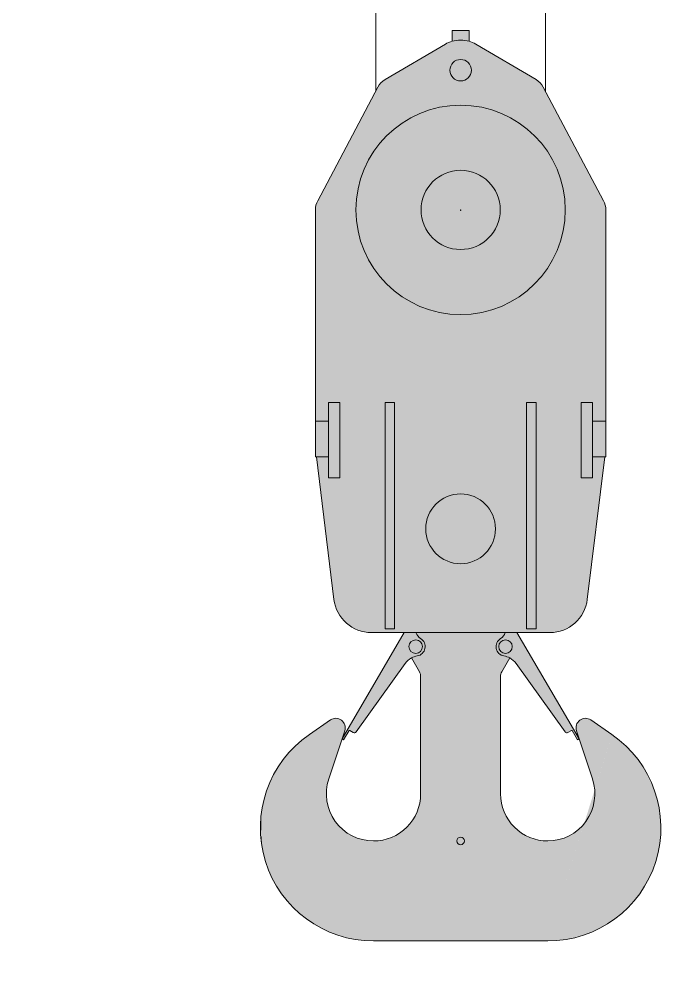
# Model space of a CAD drawing. Header units: millimetres. Extents: x 25707 to 50558, y -18992 to 44712.
# Drawn here: x 48655 to 50357, y 10662 to 13192 of the extents above; entities that cross this region are included whole.
import ezdxf
from ezdxf.enums import TextEntityAlignment as Align

# ---------------------------------------------------------------- set-up
doc = ezdxf.new("R2010")
doc.units = ezdxf.units.MM
doc.set_wipeout_variables(frame=1)
doc.layers.add('Техника Кран LTM 1650-8.1', color=250, linetype='Continuous', lineweight=15)
doc.layers.add('Техника Кран LTM 1650-8.1 Штрих', color=7, linetype='Continuous', lineweight=15, true_color=0xffd452)
doc.styles.add('arial', font='arial.ttf')

# ---------------------------------------------------------------- blocks, each defined once
blk = doc.blocks.new('LTM 1650-8.1-20230303.12205000')
at = {"color": 0, "linetype": 'ByBlock', "lineweight": -2, "transparency": 16777216}
blk.add_wipeout([(-6118.2, 654), (8888.5, 654), (8888.5, -689.2), (-6118.2, -689.2)], dxfattribs=at)
blk = doc.blocks.new('LTM 1650-8.1-20230303.12224900')
at = {"color": 0, "linetype": 'ByBlock', "lineweight": -2, "transparency": 16777216}
blk.add_wipeout([(-6159.7, 716.5), (8607, 716.5), (8607, -707.5), (-6159.7, -707.5)], dxfattribs=at)
blk = doc.blocks.new('LTM 1650-8.1-20230303.11211400')
at = {"color": 0, "linetype": 'ByBlock', "lineweight": -2, "transparency": 16777216}
blk.add_wipeout([(-12498, 276.6), (-12418, 276.6), (-12418, 232), (-8416, 232), (-8416, 276.6), (-8336, 276.6), (-8336, 232), (-4963.9, 232), (-4963.9, 277.1), (-4883.9, 277.1), (-4883.9, 232), (-2230, 232), (-2230, 242), (-984.4, 242), (-984.4, 242), (-965.9, 249.4), (-946.2, 252.8), (-926.3, 252), (-907, 247.1), (-907, 247.1), (-899.3, 245.5), (-891.6, 246.4), (-884.4, 249.7), (-878.7, 255), (-878.7, 255), (-854, 286.1), (-850, 288), (-830, 288), (-825, 283), (-825, 242), (-390, 242), (-390, 247), (0, 247), (0, 247), (135.6, 206.5), (226.7, 98.2), (243.3, -42.4), (180.1, -169), (180.1, -169), (-60, -425), (-60, -1290), (-7356, -1290), (-7356, -1290), (-7388.2, -1346.4), (-7438.6, -1387.3), (-7500.3, -1407.2), (-7565.1, -1403.5), (-7565.1, -1403.5), (-7611.5, -1390.2), (-7614.8, -1401.8), (-7997.2, -1290), (-8664, -1290), (-8664, -1350), (-8764, -1350), (-8764, -1504), (-8990, -1504), (-8990, -1504), (-8997.7, -1502.5), (-9004.1, -1498.2), (-9008.5, -1491.7), (-9010, -1484), (-9010, -1295), (-14157.4, -1295), (-14171.4, -1290), (-14535, -1290), (-14535, -1340), (-14795, -1340), (-14795, -1290), (-15100, -1290), (-15100, -1358.3), (-15100, -1358.3), (-15100.8, -1362.1), (-15102.9, -1365.4), (-15106.2, -1367.5), (-15110, -1368.3), (-15180, -1368.3), (-15180, -1368.3), (-15183.8, -1367.5), (-15187.1, -1365.4), (-15189.2, -1362.1), (-15190, -1358.3), (-15190, -1290), (-15485, -1290), (-15485, -1309.8), (-15490, -1309.8), (-15490, -1433), (-15500, -1433), (-15500, -1430), (-15700, -1430), (-15700, -1437), (-15710, -1437), (-15710, -1434), (-15820, -1434), (-15845, -1429.6), (-15845, -1420.4), (-15820, -1416), (-15710, -1416), (-15710, -861), (-15732, -861), (-15732, -831), (-15715, -831), (-15715, 61.2), (-15729.6, 96.5), (-15846.6, 213.4), (-15846.6, 213.4), (-15868.5, 254.4), (-15863.9, 300.6), (-15834.4, 336.5), (-15790, 350), (-15790, 350), (-15333, 350), (-15333, 340), (-15312, 340), (-15286, 340), (-15286, 340), (-15268, 334), (-15257.2, 318.5), (-15257.9, 299.6), (-15269.7, 284.8), (-15269.7, 284.8), (-15286.9, 273.6), (-15286.9, 273.6), (-15290.7, 270.4), (-15293.6, 266.4), (-15295.4, 261.8), (-15296, 256.9), (-15296, 256.9), (-15296, 245), (-15276, 245), (-15276, 245), (-15271.7, 244.5), (-15267.6, 243.2), (-15263.9, 240.9), (-15260.8, 237.9), (-15260.8, 237.9), (-15260.8, 237.9), (-15258.1, 235.4), (-15255, 233.6), (-15251.5, 232.4), (-15247.9, 232), (-15247.9, 232), (-12498, 232), (-12498, 232)], dxfattribs=at)
blk = doc.blocks.new('LTM 1650-8.1-20230308.19001601')
at = {"color": 0, "linetype": 'ByBlock', "lineweight": -2, "transparency": 16777216}
blk.add_wipeout([(22.5, 2147.1), (-22.5, 2147.1), (-22.5, 2118.9), (-22.5, 2118.9), (-27.2, 2117.3), (-31.7, 2115.5), (-36.2, 2113.4), (-40.5, 2111.1), (-40.5, 2111.1), (-200.3, 2017.2), (-200.3, 2017.2), (-206, 2013.3), (-211.1, 2008.7), (-215.5, 2003.4), (-219.2, 1997.5), (-219.2, 1997.5), (-379, 1696.2), (-379, 1696.2), (-381.6, 1690.5), (-383.5, 1684.5), (-384.6, 1678.4), (-385, 1672.1), (-385, 1672.1), (-385, 1017.8), (-382, 1017.8), (-335.8, 639.9), (-335.8, 639.9), (-325, 605.6), (-302.8, 577.2), (-271.9, 558.6), (-236.5, 552.1), (-236.5, 552.1), (0, 552.1), (236.5, 552.1), (236.5, 552.1), (271.9, 558.6), (302.8, 577.2), (325, 605.6), (335.8, 639.9), (335.8, 639.9), (382, 1017.8), (385, 1017.8), (385, 1672.1), (385, 1672.1), (384.6, 1678.4), (383.5, 1684.5), (381.6, 1690.5), (379, 1696.2), (379, 1696.2), (219.2, 1997.5), (219.2, 1997.5), (215.5, 2003.4), (211.1, 2008.7), (206, 2013.3), (200.3, 2017.2), (200.3, 2017.2), (40.5, 2111.1), (40.5, 2111.1), (36.2, 2113.4), (31.7, 2115.5), (27.2, 2117.3), (22.5, 2118.9), (22.5, 2118.9)], dxfattribs=at)
for points in [[(0, 2122.1, 0.071395), (-22.5, 2118.9, 0.071395)], [(0, 2122.1, -0.071395), (22.5, 2118.9, -0.071395)]]:
    blk.add_lwpolyline(points, format="xyb", dxfattribs=at)
for points in [[(-385, 1112.1), (-350, 1112.1), (-350, 1162.1), (-320, 1162.1), (-320, 962.1), (-350, 962.1), (-350, 1017.8), (-382, 1017.8)], [(385, 1112.1), (350, 1112.1), (350, 1162.1), (320, 1162.1), (320, 962.1), (350, 962.1), (350, 1017.8), (382, 1017.8)], [(-350, 1112.1), (-350, 1017.8)], [(350, 1112.1), (350, 1017.8)]]:
    blk.add_lwpolyline(points, dxfattribs=at)
for centre, radius in [((0, 2042.1), 28.5), ((0, 1672.1), 105), ((0, 827.1), 92.5)]:
    blk.add_circle(centre, radius, dxfattribs=at)
at = {"color": 0, "linetype": 'ByBlock', "lineweight": 5, "transparency": 16777216}
blk.add_circle((0, 1672.1), 277.5, dxfattribs=at)
at = {"color": 0, "linetype": 'ByBlock', "lineweight": -2, "transparency": 16777216}
blk.add_wipeout([(314.5, 270.3), (310.2, 267.7), (295.7, 292.4), (293.9, 292.9), (284.7, 287.5), (284.7, 287.5), (282.6, 286.8), (280.4, 286.9), (278.3, 287.7), (276.8, 289.2), (147.2, 470.1), (147.2, 470.1), (143.7, 474.5), (139.7, 478.5), (135.3, 482), (130.5, 484.9), (109.4, 448.3), (109.4, 448.3), (107.9, 445.4), (106.8, 442.3), (106.1, 439), (106, 435.7), (106, 125), (106, 125), (114.3, 80.1), (138.2, 41.2), (174.5, 13.5), (218.2, 0.7), (231, 0), (231, 0), (275.9, 8.3), (314.8, 32.2), (342.5, 68.5), (355.3, 112.2), (351.6, 157.7), (349.6, 164.3), (307.3, 292.1), (307.3, 292.1), (307.1, 307.5), (316, 320), (330.5, 325), (345.2, 320.6), (401, 282.2), (401, 282.2), (454.3, 235.4), (495, 177.4), (521.1, 111.5), (530.9, 41.3), (524, -29.2), (500.8, -96.2), (462.5, -155.8), (411.3, -204.8), (350, -240.4), (282.1, -260.6), (231, -265), (-231, -265), (-231, -265), (-301.4, -256.6), (-367.8, -232), (-426.6, -192.4), (-474.5, -140.2), (-508.8, -78.2), (-527.6, -9.9), (-529.9, 61), (-515.4, 130.4), (-485.1, 194.4), (-440.7, 249.6), (-401, 282.2), (-345.2, 320.6), (-345.2, 320.6), (-330.5, 325), (-316, 320), (-307.1, 307.5), (-307.3, 292.1), (-349.6, 164.3), (-349.6, 164.3), (-355.9, 119.1), (-345.4, 74.7), (-319.8, 37), (-282.3, 11), (-237.9, 0.2), (-231, 0), (-231, 0), (-186.1, 8.3), (-147.2, 32.2), (-119.5, 68.5), (-106.7, 112.2), (-106, 125), (-106, 435.7), (-106, 435.7), (-106.1, 439), (-106.8, 442.3), (-107.9, 445.4), (-109.4, 448.3), (-109.4, 448.3), (-130.5, 484.9), (-130.5, 484.9), (-135.3, 482), (-139.7, 478.5), (-143.7, 474.5), (-147.2, 470.1), (-147.2, 470.1), (-276.8, 289.2), (-276.8, 289.2), (-278.3, 287.7), (-280.4, 286.9), (-282.6, 286.8), (-284.7, 287.5), (-293.9, 292.9), (-295.7, 292.4), (-310.2, 267.7), (-314.5, 270.3), (-149.4, 552.1), (149.4, 552.1)], dxfattribs=at)
at = {"layer": 'Техника Кран LTM 1650-8.1 Штрих', "transparency": 16777216}
h = blk.add_hatch(color=256, dxfattribs=at)
h.dxf.hatch_style = 1
edge = h.paths.add_edge_path()
edge.add_line((22.5, 2118.9), (22.5, 2147.1))
edge.add_line((22.5, 2147.1), (-22.5, 2147.1))
edge.add_line((-22.5, 2147.1), (-22.5, 2118.9))
edge.add_arc((0, 2042.1), 80, 106.3348, 120.4294)
edge.add_line((-40.5, 2111.1), (-200.3, 2017.2))
edge.add_arc((-175, 1974.1), 50, 120.4294, 152.056)
edge.add_line((-219.2, 1997.5), (-379, 1696.2))
edge.add_arc((-333.5, 1672.1), 51.5, 152.056, 180)
edge.add_line((-385, 1672.1), (-385, 1017.8))
edge.add_line((-385, 1017.8), (-382, 1017.8))
edge.add_line((-382, 1017.8), (-335.8, 639.9))
edge.add_arc((-236.5, 652.1), 100, 186.9811, 270)
edge.add_line((-236.5, 552.1), (0, 552.1))
edge.add_line((0, 552.1), (236.5, 552.1))
edge.add_arc((236.5, 652.1), 100, 270, 353.0189)
edge.add_line((335.8, 639.9), (382, 1017.8))
edge.add_line((382, 1017.8), (385, 1017.8))
edge.add_line((385, 1017.8), (385, 1672.1))
edge.add_arc((333.5, 1672.1), 51.5, 360, 387.944)
edge.add_line((379, 1696.2), (219.2, 1997.5))
edge.add_arc((175, 1974.1), 50, 27.944, 59.5706)
edge.add_line((200.3, 2017.2), (40.5, 2111.1))
edge.add_arc((0, 2042.1), 80, 59.5706, 73.6652)
at = {"layer": 'Техника Кран LTM 1650-8.1 Штрих', "true_color": 0xadadad, "transparency": 16777216}
h = blk.add_hatch(color=253, dxfattribs=at)
h.dxf.hatch_style = 1
edge = h.paths.add_edge_path()
edge.add_line((149.4, 552.1), (314.5, 270.3))
edge.add_line((314.5, 270.3), (310.2, 267.7))
edge.add_line((310.2, 267.7), (295.7, 292.4))
edge.add_line((295.7, 292.4), (293.9, 292.9))
edge.add_line((293.9, 292.9), (284.7, 287.5))
edge.add_arc((281.6, 292.7), 6, 215.6022, 300.3622, ccw=False)
edge.add_line((276.8, 289.2), (147.2, 470.1))
edge.add_arc((106.6, 441), 50, 35.6022, 61.3921)
edge.add_line((130.5, 484.9), (109.4, 448.3))
edge.add_arc((128.9, 436.3), 22.9, 148.4785, 181.5678)
edge.add_line((106, 435.7), (106, 125))
edge.add_arc((231, 125), 125, 180, 270)
edge.add_arc((231, 125), 125, 270, 378.3463)
edge.add_line((349.6, 164.3), (307.3, 292.1))
edge.add_arc((331, 300), 25, 55.4712, 198.3463, ccw=False)
edge.add_line((345.2, 320.6), (401, 282.2))
edge.add_arc((231, 35), 300, -90, 55.4712, ccw=False)
edge.add_line((231, -265), (-231, -265))
edge.add_arc((-231, 35), 300, 124.5288, 270, ccw=False)
edge.add_line((-401, 282.2), (-345.2, 320.6))
edge.add_arc((-331, 300), 25, -18.3463, 124.5288, ccw=False)
edge.add_line((-307.3, 292.1), (-349.6, 164.3))
edge.add_arc((-231, 125), 125, 161.6537, 270)
edge.add_arc((-231, 125), 125, 270, 360)
edge.add_line((-106, 125), (-106, 435.7))
edge.add_arc((-128.9, 436.3), 22.9, 358.4322, 391.5215)
edge.add_line((-109.4, 448.3), (-130.5, 484.9))
edge.add_arc((-106.6, 441), 50, 118.6079, 144.3978)
edge.add_line((-147.2, 470.1), (-276.8, 289.2))
edge.add_arc((-281.6, 292.7), 6, 239.6378, 324.3978, ccw=False)
edge.add_line((-284.7, 287.5), (-293.9, 292.9))
edge.add_line((-293.9, 292.9), (-295.7, 292.4))
edge.add_line((-295.7, 292.4), (-310.2, 267.7))
edge.add_line((-310.2, 267.7), (-314.5, 270.3))
edge.add_line((-314.5, 270.3), (-149.4, 552.1))
edge.add_line((-149.4, 552.1), (149.4, 552.1))
at = {"color": 0, "linetype": 'ByBlock', "lineweight": -2, "transparency": 16777216}
for points in [[(22.5, 2118.9), (22.5, 2147.1), (-22.5, 2147.1), (-22.5, 2118.9, 0.061577), (-40.5, 2111.1), (-200.3, 2017.2, 0.13888), (-219.2, 1997.5), (-379, 1696.2, 0.122537), (-385, 1672.1), (-385, 1017.8), (-382, 1017.8), (-335.8, 639.9, 0.378961), (-236.5, 552.1), (0, 552.1), (236.5, 552.1, 0.378961), (335.8, 639.9), (382, 1017.8), (385, 1017.8), (385, 1672.1, 0.122537), (379, 1696.2), (219.2, 1997.5, 0.13888), (200.3, 2017.2), (40.5, 2111.1, 0.061577)], [(149.4, 552.1), (314.5, 270.3), (310.2, 267.7), (295.7, 292.4), (293.9, 292.9), (284.7, 287.5, -0.387674), (276.8, 289.2), (147.2, 470.1, 0.113007), (130.5, 484.9), (109.4, 448.3, 0.145391), (106, 435.7), (106, 125, 0.414214), (231, 0, 0.51143), (349.6, 164.3), (307.3, 292.1, -0.71907), (345.2, 320.6), (401, 282.2, -0.736396), (231, -265), (-231, -265, -0.736396), (-401, 282.2), (-345.2, 320.6, -0.71907), (-307.3, 292.1), (-349.6, 164.3, 0.51143), (-231, 0, 0.414214), (-106, 125), (-106, 435.7, 0.145391), (-109.4, 448.3), (-130.5, 484.9, 0.113007), (-147.2, 470.1), (-276.8, 289.2, -0.387674), (-284.7, 287.5), (-293.9, 292.9), (-295.7, 292.4), (-310.2, 267.7), (-314.5, 270.3), (-149.4, 552.1)]]:
    blk.add_lwpolyline(points, format="xyb", close=True, dxfattribs=at)
for points in [[(-175, 1162.1), (-200, 1162.1), (-200, 562.1), (-175, 562.1)], [(175, 1162.1), (200, 1162.1), (200, 562.1), (175, 562.1)]]:
    blk.add_lwpolyline(points, close=True, dxfattribs=at)
for points in [[(-130.5, 484.9, -0.083385), (-114.9, 490.3, 0.695645), (-106.1, 536.4, -0.18397), (-118.3, 552.1)], [(130.5, 484.9, 0.083385), (114.9, 490.3, -0.695645), (106.1, 536.4, 0.18397), (118.3, 552.1)]]:
    blk.add_lwpolyline(points, format="xyb", dxfattribs=at)
for centre, radius in [((-119, 515), 18), ((119, 515), 18), ((0, 0), 10)]:
    blk.add_circle(centre, radius, dxfattribs=at)
blk = doc.blocks.new('LTM 1650-8.1-20230305.143956')
at = {"color": 0, "linetype": 'ByBlock', "lineweight": -2, "transparency": 16777216}
blk.add_wipeout([(-415, 1614), (-415, 377.5), (-15237.6, 377.5), (-15237.6, 1614)], dxfattribs=at)
blk = doc.blocks.new('LTM 1650-8.1-20230308.18583400')
at = {"color": 0, "linetype": 'ByBlock', "lineweight": -2, "transparency": 16777216}
blk.add_wipeout([(-199, 478), (-226, 478), (-251, 489), (-271, 508), (-282, 533), (-380, 974), (-385, 974), (-385, 1454), (-379, 1478), (-219, 1780), (-204, 1797), (-46, 1909), (-22, 1921), (-22, 1949), (22, 1949), (22, 1921), (46, 1909), (204, 1797), (219, 1780), (379, 1478), (385, 1454), (385, 974), (380, 974), (282, 533), (282, 533), (271, 508), (251, 489), (226, 478), (199, 478), (199, 478)], dxfattribs=at)
blk.add_wipeout([(294, 209), (289, 207), (276, 232), (275, 233), (264, 227), (257, 229), (133, 414), (133, 414), (130, 419), (126, 423), (122, 426), (117, 429), (98, 397), (95, 384), (95, 112), (95, 112), (104, 69), (128, 33), (164, 9), (207, 0), (207, 0), (207, 0), (258, 12), (297, 46), (317, 94), (314, 146), (314, 146), (276, 266), (276, 266), (276, 279), (284, 288), (296, 292), (307, 288), (307, 288), (368, 240), (368, 240), (436, 162), (470, 63), (463, -41), (416, -134), (337, -202), (238, -234), (207, -236), (-207, -236), (-207, -236), (-309, -215), (-396, -157), (-453, -70), (-472, 32), (-450, 134), (-391, 220), (-368, 240), (-307, 288), (-307, 288), (-296, 292), (-284, 288), (-276, 279), (-276, 266), (-276, 266), (-314, 146), (-314, 146), (-317, 94), (-297, 46), (-258, 12), (-207, 0), (-207, 0), (-164, 9), (-128, 33), (-104, 69), (-95, 112), (-95, 112), (-95, 384), (-98, 397), (-117, 429), (-117, 429), (-122, 426), (-126, 423), (-130, 419), (-133, 414), (-257, 229), (-264, 227), (-275, 233), (-276, 232), (-289, 207), (-294, 209), (-147, 478), (147, 478)], dxfattribs=at)
at = {"layer": 'Техника Кран LTM 1650-8.1 Штрих', "true_color": 0xadadad, "transparency": 16777216}
h = blk.add_hatch(color=253, dxfattribs=at)
h.dxf.hatch_style = 1
edge = h.paths.add_edge_path()
edge.add_line((147, 478), (294, 209))
edge.add_line((294, 209), (289, 207))
edge.add_line((289, 207), (276, 232))
edge.add_line((276, 232), (275, 233))
edge.add_line((275, 233), (264, 227))
edge.add_line((264, 227), (257, 229))
edge.add_line((257, 229), (133, 414))
edge.add_arc((102, 398), 34.8, 28.812806, 65.008647)
edge.add_line((117, 429), (98, 397))
edge.add_line((98, 397), (95, 384))
edge.add_line((95, 384), (95, 112))
edge.add_arc((207, 112), 112, 179.999963, 270)
edge.add_arc((207, 112), 112, 270, 377.481824)
edge.add_line((314, 146), (276, 266))
edge.add_arc((295, 272), 20, 51.531297, 197.481793, ccw=False)
edge.add_line((307, 288), (368, 240))
edge.add_arc((207, 29), 265, -89.986757, 52.699535, ccw=False)
edge.add_line((207, -236), (-207, -236))
edge.add_arc((-207, 29), 265, 127.300465, 269.986757, ccw=False)
edge.add_line((-368, 240), (-307, 288))
edge.add_arc((-295, 272), 20, -17.481793, 128.468703, ccw=False)
edge.add_line((-276, 266), (-314, 146))
edge.add_arc((-207, 112), 112, 162.518176, 270)
edge.add_arc((-207, 112), 112, 270, 360.000037)
edge.add_line((-95, 112), (-95, 384))
edge.add_line((-95, 384), (-98, 397))
edge.add_line((-98, 397), (-117, 429))
edge.add_arc((-102, 398), 34.8, 114.991353, 151.187194)
edge.add_line((-133, 414), (-257, 229))
edge.add_line((-257, 229), (-264, 227))
edge.add_line((-264, 227), (-275, 233))
edge.add_line((-275, 233), (-276, 232))
edge.add_line((-276, 232), (-289, 207))
edge.add_line((-289, 207), (-294, 209))
edge.add_line((-294, 209), (-147, 478))
edge.add_line((-147, 478), (147, 478))
at = {"layer": 'Техника Кран LTM 1650-8.1 Штрих', "transparency": 16777216}
h = blk.add_hatch(color=256, dxfattribs=at)
h.dxf.hatch_style = 1
edge = h.paths.add_edge_path()
edge.add_arc((-212, 550), 72.7, 193.297839, 280.29595, ccw=False)
edge.add_line((-282, 533), (-380, 974))
edge.add_line((-380, 974), (-385, 974))
edge.add_line((-385, 974), (-385, 1454))
edge.add_line((-385, 1454), (-379, 1478))
edge.add_line((-379, 1478), (-219, 1780))
edge.add_line((-219, 1780), (-204, 1797))
edge.add_line((-204, 1797), (-46, 1909))
edge.add_line((-46, 1909), (-22, 1921))
edge.add_line((-22, 1921), (-22, 1949))
edge.add_line((-22, 1949), (22, 1949))
edge.add_line((22, 1949), (22, 1921))
edge.add_line((22, 1921), (46, 1909))
edge.add_line((46, 1909), (204, 1797))
edge.add_line((204, 1797), (219, 1780))
edge.add_line((219, 1780), (379, 1478))
edge.add_line((379, 1478), (385, 1454))
edge.add_line((385, 1454), (385, 974))
edge.add_line((385, 974), (380, 974))
edge.add_line((380, 974), (282, 533))
edge.add_arc((212, 550), 72.7, 259.70405, 346.702161, ccw=False)
edge.add_line((199, 478), (-199, 478))
at = {"color": 0, "linetype": 'ByBlock', "lineweight": -2, "transparency": 16777216}
for points in [[(147, 478), (294, 209), (289, 207), (276, 232), (275, 233), (264, 227), (257, 229), (133, 414, 0.15926051), (117, 429), (98, 397), (95, 384), (95, 112, 0.41421375), (207, 0, 0.50668077), (314, 146), (276, 266, -0.73962686), (307, 288), (368, 240, -0.71782084), (207, -236), (-207, -236, -0.71782084), (-368, 240), (-307, 288, -0.73962686), (-276, 266), (-314, 146, 0.50668077), (-207, 0, 0.41421375), (-95, 112), (-95, 384), (-98, 397), (-117, 429, 0.15926051), (-133, 414), (-257, 229), (-264, 227), (-275, 233), (-276, 232), (-289, 207), (-294, 209), (-147, 478)], [(-199, 478, -0.39894999), (-282, 533), (-380, 974), (-385, 974), (-385, 1454), (-379, 1478), (-219, 1780), (-204, 1797), (-46, 1909), (-22, 1921), (-22, 1949), (22, 1949), (22, 1921), (46, 1909), (204, 1797), (219, 1780), (379, 1478), (385, 1454), (385, 974), (380, 974), (282, 533, -0.39894999), (199, 478)]]:
    blk.add_lwpolyline(points, format="xyb", close=True, dxfattribs=at)
for points in [[(380, 974), (355, 974), (350, 980), (350, 1194, 0.41421356), (320, 1224), (-320, 1224, 0.41421356), (-350, 1194), (-350, 980), (-355, 974), (-380, 974)], [(-347, 826), (-289, 839, 0.41421356), (-274, 862), (-293, 950, 0.41421356), (-317, 966), (-376, 952)], [(-117, 429), (-101, 435, 0.62238256), (-89, 478)], [(117, 429), (101, 435, -0.62238256), (89, 478)], [(347, 826), (289, 839, -0.41421356), (274, 862), (293, 950, -0.41421356), (317, 966), (376, 952)]]:
    blk.add_lwpolyline(points, format="xyb", dxfattribs=at)
at = {"color": 0, "linetype": 'ByBlock', "lineweight": 5, "transparency": 16777216}
blk.add_circle((0, 1454), 278, dxfattribs=at)
at = {"color": 0, "linetype": 'ByBlock', "lineweight": -2, "transparency": 16777216}
for centre, radius in [((-175, 1075), 50), ((-106, 460), 14.9), ((0, 1454), 105), ((0, 694), 81), ((0, 0), 10), ((106, 460), 14.9), ((175, 1075), 50)]:
    blk.add_circle(centre, radius, dxfattribs=at)
blk = doc.blocks.new('LTM 1650-8.1-20230308.18582500')
at = {"color": 0, "linetype": 'ByBlock', "lineweight": -2, "transparency": 16777216}
blk.add_wipeout([(85, 476), (85, 476), (86, 471), (87, 466), (90, 462), (93, 458), (93, 458), (94, 458), (93, 464), (107, 467), (107, 467), (110, 467), (113, 466), (116, 464), (118, 462), (118, 462), (255, 205), (251, 203), (230, 242), (229, 242), (223, 239), (218, 240), (122, 376), (122, 376), (119, 380), (115, 384), (111, 387), (107, 390), (107, 390), (88, 358), (85, 346), (85, 100), (85, 100), (93, 62), (114, 29), (147, 8), (185, 0), (185, 0), (185, 0), (231, 11), (266, 41), (284, 85), (280, 131), (280, 131), (246, 234), (246, 234), (246, 246), (254, 257), (266, 260), (278, 255), (346, 196), (346, 196), (402, 116), (421, 19), (399, -76), (339, -155), (253, -202), (185, -212), (-185, -212), (-185, -212), (-281, -192), (-361, -134), (-410, -49), (-420, 49), (-389, 143), (-346, 196), (-278, 255), (-278, 255), (-266, 260), (-254, 257), (-246, 246), (-246, 234), (-280, 131), (-280, 131), (-284, 85), (-266, 41), (-231, 11), (-185, 0), (-185, 0), (-185, 0), (-147, 8), (-114, 29), (-93, 62), (-85, 100), (-85, 100), (-85, 346), (-88, 358), (-107, 390), (-107, 390), (-111, 387), (-115, 384), (-119, 380), (-122, 376), (-122, 376), (-218, 240), (-223, 239), (-229, 242), (-230, 242), (-251, 203), (-255, 205), (-118, 462), (-118, 462), (-116, 464), (-113, 466), (-110, 467), (-107, 467), (-107, 467), (-93, 464), (-94, 458), (-93, 458), (-93, 458), (-90, 462), (-87, 466), (-86, 471), (-85, 476), (-85, 476), (-85, 486), (85, 486)], dxfattribs=at)
at = {"layer": 'Техника Кран LTM 1650-8.1 Штрих', "true_color": 0xadadad, "transparency": 16777216}
h = blk.add_hatch(color=253, dxfattribs=at)
h.dxf.hatch_style = 1
edge = h.paths.add_edge_path()
edge.add_line((85, 486), (85, 476))
edge.add_arc((117, 479), 32.5, 185.442433, 220.874148)
edge.add_line((93, 458), (94, 458))
edge.add_line((94, 458), (93, 464))
edge.add_line((93, 464), (107, 467))
edge.add_arc((109, 457), 10.1, 29.382024, 102.700459, ccw=False)
edge.add_line((118, 462), (255, 205))
edge.add_line((255, 205), (251, 203))
edge.add_line((251, 203), (230, 242))
edge.add_line((230, 242), (229, 242))
edge.add_line((229, 242), (223, 239))
edge.add_line((223, 239), (218, 240))
edge.add_line((218, 240), (122, 376))
edge.add_arc((81, 347), 50, 35.186985, 59.629677)
edge.add_line((107, 390), (88, 358))
edge.add_line((88, 358), (85, 346))
edge.add_line((85, 346), (85, 100))
edge.add_arc((185, 100), 100, 180.014248, 270)
edge.add_arc((185, 100), 100, 270, 378.334219)
edge.add_line((280, 131), (246, 234))
edge.add_arc((265, 240), 20, 49.353188, 198.346626, ccw=False)
edge.add_line((278, 255), (346, 196))
edge.add_arc((185, 24), 236, -89.989246, 46.942105, ccw=False)
edge.add_line((185, -212), (-185, -212))
edge.add_arc((-185, 24), 236, 133.057895, 269.989246, ccw=False)
edge.add_line((-346, 196), (-278, 255))
edge.add_arc((-265, 240), 20, -18.346626, 130.646812, ccw=False)
edge.add_line((-246, 234), (-280, 131))
edge.add_arc((-185, 100), 100, 161.665781, 270)
edge.add_arc((-185, 100), 100, 270, 359.985752)
edge.add_line((-85, 100), (-85, 346))
edge.add_line((-85, 346), (-88, 358))
edge.add_line((-88, 358), (-107, 390))
edge.add_arc((-81, 347), 50, 120.370323, 144.813015)
edge.add_line((-122, 376), (-218, 240))
edge.add_line((-218, 240), (-223, 239))
edge.add_line((-223, 239), (-229, 242))
edge.add_line((-229, 242), (-230, 242))
edge.add_line((-230, 242), (-251, 203))
edge.add_line((-251, 203), (-255, 205))
edge.add_line((-255, 205), (-118, 462))
edge.add_arc((-109, 457), 10.1, 77.299541, 150.617976, ccw=False)
edge.add_line((-107, 467), (-93, 464))
edge.add_line((-93, 464), (-94, 458))
edge.add_line((-94, 458), (-93, 458))
edge.add_arc((-117, 479), 32.5, 319.125852, 354.557567)
edge.add_line((-85, 476), (-85, 486))
edge.add_line((-85, 486), (85, 486))
at = {"layer": 'Техника Кран LTM 1650-8.1 Штрих', "transparency": 16777216}
h = blk.add_hatch(color=256, dxfattribs=at)
h.dxf.hatch_style = 1
edge = h.paths.add_edge_path()
edge.add_arc((194, 558), 72.9, 259.678088, 343.52777)
edge.add_line((264, 537), (341, 809))
edge.add_arc((336, 810), 5, 344.291362, 434.291362)
edge.add_line((337, 815), (335, 815))
edge.add_line((335, 815), (368, 941))
edge.add_line((368, 941), (372, 940))
edge.add_arc((374, 945), 5, 254.291362, 344.291362)
edge.add_arc((273, 981), 113, 340.579887, 360.536715)
edge.add_line((385, 982), (385, 1406))
edge.add_line((385, 1406), (379, 1430))
edge.add_line((379, 1430), (219, 1732))
edge.add_line((219, 1732), (200, 1751))
edge.add_line((200, 1751), (41, 1845))
edge.add_line((41, 1845), (22, 1853))
edge.add_line((22, 1853), (22, 1881))
edge.add_line((22, 1881), (-22, 1881))
edge.add_line((-22, 1881), (-22, 1853))
edge.add_line((-22, 1853), (-41, 1845))
edge.add_line((-41, 1845), (-200, 1751))
edge.add_line((-200, 1751), (-219, 1732))
edge.add_line((-219, 1732), (-379, 1430))
edge.add_line((-379, 1430), (-385, 1406))
edge.add_line((-385, 1406), (-385, 982))
edge.add_arc((-273, 981), 113, 179.463285, 199.420113)
edge.add_arc((-374, 945), 5, 195.708638, 285.708638)
edge.add_line((-372, 940), (-368, 941))
edge.add_line((-368, 941), (-335, 815))
edge.add_line((-335, 815), (-337, 815))
edge.add_arc((-336, 810), 5, 105.708638, 195.708638)
edge.add_line((-341, 809), (-264, 537))
edge.add_arc((-194, 558), 72.9, 196.47223, 280.321912)
edge.add_line((-181, 486), (181, 486))
at = {"color": 0, "linetype": 'ByBlock', "lineweight": -2, "transparency": 16777216}
for points in [[(85, 486), (85, 476, 0.15584362), (93, 458), (94, 458), (93, 464), (107, 467, -0.33129177), (118, 462), (255, 205), (251, 203), (230, 242), (229, 242), (223, 239), (218, 240), (122, 376, 0.10705758), (107, 390), (88, 358), (85, 346), (85, 100, 0.41414073), (185, 0, 0.51136372), (280, 131), (246, 234, -0.76037248), (278, 255), (346, 196, -0.68043745), (185, -212), (-185, -212, -0.68043745), (-346, 196), (-278, 255, -0.76037248), (-246, 234), (-280, 131, 0.51136372), (-185, 0, 0.41414073), (-85, 100), (-85, 346), (-88, 358), (-107, 390, 0.10705758), (-122, 376), (-218, 240), (-223, 239), (-229, 242), (-230, 242), (-251, 203), (-255, 205), (-118, 462, -0.33129177), (-107, 467), (-93, 464), (-94, 458), (-93, 458, 0.15584362), (-85, 476), (-85, 486)], [(181, 486, 0.3831117), (264, 537), (341, 809, 0.41421356), (337, 815), (335, 815), (368, 941), (372, 940, 0.41421356), (379, 943, 0.08729885), (385, 982), (385, 1406), (379, 1430), (219, 1732), (200, 1751), (41, 1845), (22, 1853), (22, 1881), (-22, 1881), (-22, 1853), (-41, 1845), (-200, 1751), (-219, 1732), (-379, 1430), (-385, 1406), (-385, 982, 0.08729885), (-379, 943, 0.41421356), (-372, 940), (-368, 941), (-335, 815), (-337, 815, 0.41421356), (-341, 809), (-264, 537, 0.3831117), (-181, 486)]]:
    blk.add_lwpolyline(points, format="xyb", close=True, dxfattribs=at)
for points in [[(-368, 941), (-319, 955, -0.41421356), (-295, 941), (-270, 854, -0.41421356), (-284, 830), (-335, 815)], [(-350, 946), (-350, 1156, -0.41421356), (-320, 1186), (-12, 1186), (-12, 1546), (0, 1546)], [(-107, 390, -0.0867205), (-91, 396, 0.54447058), (-75, 434), (-92, 457), (-93, 458)], [(-81, 457, 0.15508707), (-70, 447, -0.55796984), (-69, 394, 0.14965993), (-81, 383)], [(350, 946), (350, 1156, 0.41421356), (320, 1186), (12, 1186), (12, 1546), (0, 1546)], [(81, 457, -0.15508707), (70, 447, 0.55796984), (69, 394, -0.14965993), (81, 383)], [(107, 390, 0.0867205), (91, 396, -0.54447058), (75, 434), (92, 457), (93, 458)], [(368, 941), (319, 955, 0.41421356), (295, 941), (270, 854, 0.41421356), (284, 830), (335, 815)]]:
    blk.add_lwpolyline(points, format="xyb", dxfattribs=at)
for points in [[(-339, 949), (-307, 823)], [(-12, 1186), (12, 1186)], [(339, 949), (307, 823)]]:
    blk.add_lwpolyline(points, dxfattribs=at)
at = {"color": 0, "linetype": 'ByBlock', "lineweight": 5, "transparency": 16777216}
blk.add_circle((0, 1406), 278, dxfattribs=at)
at = {"color": 0, "linetype": 'ByBlock', "lineweight": -2, "transparency": 16777216}
for centre, radius in [((-175, 1027), 50), ((-95, 420), 14.5), ((0, 1406), 70.1), ((0, 686), 68.5), ((0, 1776), 28.5), ((0, 0), 10), ((95, 420), 14.5), ((175, 1027), 50)]:
    blk.add_circle(centre, radius, dxfattribs=at)
blk = doc.blocks.new('LTM 1650-8.1-20230308.18581700')
at = {"color": 0, "linetype": 'ByBlock', "lineweight": -2, "transparency": 16777216}
blk.add_wipeout([(-66, 378), (-66, 378), (-66, 375), (-67, 372), (-69, 370), (-71, 368), (-72, 368), (-71, 372), (-99, 374), (-105, 370), (-202, 157), (-198, 155), (-182, 190), (-180, 191), (-164, 184), (-159, 185), (-89, 297), (-89, 297), (-88, 300), (-86, 302), (-83, 305), (-81, 307), (-81, 307), (-68, 285), (-68, 285), (-67, 283), (-66, 281), (-66, 279), (-66, 277), (-66, 80), (-66, 80), (-72, 49), (-89, 23), (-115, 6), (-146, 0), (-146, 0), (-146, 0), (-183, 9), (-212, 35), (-225, 71), (-221, 109), (-221, 109), (-192, 183), (-192, 183), (-192, 193), (-197, 202), (-206, 205), (-216, 202), (-216, 202), (-253, 177), (-253, 177), (-312, 112), (-336, 27), (-319, -59), (-264, -129), (-185, -166), (-146, -170), (0, -170), (146, -170), (146, -170), (232, -150), (299, -93), (333, -12), (327, 76), (283, 152), (253, 177), (216, 202), (216, 202), (206, 205), (197, 202), (192, 193), (192, 183), (192, 183), (221, 109), (221, 109), (225, 71), (212, 35), (183, 9), (146, 0), (146, 0), (146, 0), (115, 6), (89, 23), (72, 49), (66, 80), (66, 277), (66, 277), (66, 279), (66, 281), (67, 283), (68, 285), (68, 285), (81, 307), (81, 307), (83, 305), (86, 302), (88, 300), (89, 297), (159, 185), (164, 184), (180, 191), (182, 190), (198, 155), (202, 157), (105, 370), (99, 374), (71, 372), (72, 368), (71, 368), (71, 368), (69, 370), (67, 372), (66, 375), (66, 378), (66, 405), (-66, 405)], dxfattribs=at)
blk.add_wipeout([(-160, 405), (-181, 408), (-200, 418), (-216, 432), (-226, 451), (-226, 451), (-292, 631), (-292, 631), (-300, 633), (-306, 637), (-311, 643), (-315, 650), (-379, 823), (-379, 823), (-382, 832), (-383, 840), (-385, 849), (-385, 858), (-385, 1230), (-379, 1254), (-219, 1556), (-204, 1573), (-46, 1685), (-23, 1697), (-23, 1720), (23, 1720), (23, 1697), (46, 1685), (204, 1573), (219, 1556), (379, 1254), (385, 1230), (385, 858), (385, 858), (385, 849), (383, 840), (382, 832), (379, 823), (379, 823), (315, 650), (315, 650), (311, 643), (306, 637), (300, 633), (292, 631), (292, 631), (226, 451), (226, 451), (216, 432), (200, 418), (181, 408), (160, 405), (160, 405)], dxfattribs=at)
at = {"layer": 'Техника Кран LTM 1650-8.1 Штрих', "transparency": 16777216}
h = blk.add_hatch(color=256, dxfattribs=at)
h.dxf.hatch_style = 1
edge = h.paths.add_edge_path()
edge.add_arc((-160, 475), 70, 200.194334, 270, ccw=False)
edge.add_line((-226, 451), (-292, 631))
edge.add_arc((-287, 660), 29.8, 200.062815, 260.395197, ccw=False)
edge.add_line((-315, 650), (-379, 823))
edge.add_arc((-285, 858), 100, 180, 200.194334, ccw=False)
edge.add_line((-385, 858), (-385, 1230))
edge.add_line((-385, 1230), (-379, 1254))
edge.add_line((-379, 1254), (-219, 1556))
edge.add_line((-219, 1556), (-204, 1573))
edge.add_line((-204, 1573), (-46, 1685))
edge.add_line((-46, 1685), (-23, 1697))
edge.add_line((-23, 1697), (-23, 1720))
edge.add_line((-23, 1720), (23, 1720))
edge.add_line((23, 1720), (23, 1697))
edge.add_line((23, 1697), (46, 1685))
edge.add_line((46, 1685), (204, 1573))
edge.add_line((204, 1573), (219, 1556))
edge.add_line((219, 1556), (379, 1254))
edge.add_line((379, 1254), (385, 1230))
edge.add_line((385, 1230), (385, 858))
edge.add_arc((285, 858), 100, -20.194334, 0, ccw=False)
edge.add_line((379, 823), (315, 650))
edge.add_arc((287, 660), 29.8, 279.604803, 339.937185, ccw=False)
edge.add_line((292, 631), (226, 451))
edge.add_arc((160, 475), 70, 270, 339.805666, ccw=False)
edge.add_line((160, 405), (-160, 405))
at = {"layer": 'Техника Кран LTM 1650-8.1 Штрих', "true_color": 0xadadad, "transparency": 16777216}
h = blk.add_hatch(color=253, dxfattribs=at)
h.dxf.hatch_style = 1
edge = h.paths.add_edge_path()
edge.add_line((-66, 405), (-66, 378))
edge.add_arc((-79, 378), 13.1, -50.285899, 1.259046, ccw=False)
edge.add_line((-71, 368), (-72, 368))
edge.add_line((-72, 368), (-71, 372))
edge.add_line((-71, 372), (-99, 374))
edge.add_line((-99, 374), (-105, 370))
edge.add_line((-105, 370), (-202, 157))
edge.add_line((-202, 157), (-198, 155))
edge.add_line((-198, 155), (-182, 190))
edge.add_line((-182, 190), (-180, 191))
edge.add_line((-180, 191), (-164, 184))
edge.add_line((-164, 184), (-159, 185))
edge.add_line((-159, 185), (-89, 297))
edge.add_arc((-56, 276), 40, 129.195539, 148.055255, ccw=False)
edge.add_line((-81, 307), (-68, 285))
edge.add_arc((-79, 278), 12.6, -4.320656, 34.273799, ccw=False)
edge.add_line((-66, 277), (-66, 80))
edge.add_arc((-146, 80), 80, 270, 359.99759, ccw=False)
edge.add_arc((-146, 80), 80, 159.007785, 270, ccw=False)
edge.add_line((-221, 109), (-192, 183))
edge.add_arc((-207, 189), 16, 339.00674, 484.282187)
edge.add_line((-216, 202), (-253, 177))
edge.add_arc((-146, 20), 190, 124.296795, 269.984924)
edge.add_line((-146, -170), (0, -170))
edge.add_line((0, -170), (146, -170))
edge.add_arc((146, 20), 190, 270.015076, 415.703205)
edge.add_line((253, 177), (216, 202))
edge.add_arc((207, 189), 16, 55.717813, 200.99326)
edge.add_line((192, 183), (221, 109))
edge.add_arc((146, 80), 80, -90, 20.992215, ccw=False)
edge.add_arc((146, 80), 80, 180.00241, 270, ccw=False)
edge.add_line((66, 80), (66, 277))
edge.add_arc((79, 278), 12.6, 145.726201, 184.320656, ccw=False)
edge.add_line((68, 285), (81, 307))
edge.add_arc((56, 276), 40, 31.944745, 50.804461, ccw=False)
edge.add_line((89, 297), (159, 185))
edge.add_line((159, 185), (164, 184))
edge.add_line((164, 184), (180, 191))
edge.add_line((180, 191), (182, 190))
edge.add_line((182, 190), (198, 155))
edge.add_line((198, 155), (202, 157))
edge.add_line((202, 157), (105, 370))
edge.add_line((105, 370), (99, 374))
edge.add_line((99, 374), (71, 372))
edge.add_line((71, 372), (72, 368))
edge.add_line((72, 368), (71, 368))
edge.add_arc((79, 378), 13.1, 178.740954, 230.285899, ccw=False)
edge.add_line((66, 378), (66, 405))
edge.add_line((66, 405), (-66, 405))
at = {"color": 0, "linetype": 'ByBlock', "lineweight": -2, "transparency": 16777216}
for points in [[(-160, 405, -0.3143668), (-226, 451), (-292, 631, -0.26950421), (-315, 650), (-379, 823, -0.08834316), (-385, 858), (-385, 1230), (-379, 1254), (-219, 1556), (-204, 1573), (-46, 1685), (-23, 1697), (-23, 1720), (23, 1720), (23, 1697), (46, 1685), (204, 1573), (219, 1556), (379, 1254), (385, 1230), (385, 858, -0.08834316), (379, 823), (315, 650, -0.26950421), (292, 631), (226, 451, -0.3143668), (160, 405)], [(-66, 405), (-66, 378, -0.22877777), (-71, 368), (-72, 368), (-71, 372), (-99, 374), (-105, 370), (-202, 157), (-198, 155), (-182, 190), (-180, 191), (-164, 184), (-159, 185), (-89, 297, -0.08247729), (-81, 307), (-68, 285, -0.17001021), (-66, 277), (-66, 80, -0.41420124), (-146, 0, -0.52608208), (-221, 109), (-192, 183, 0.73507998), (-216, 202), (-253, 177, 0.73785731), (-146, -170), (0, -170), (146, -170, 0.73785731), (253, 177), (216, 202, 0.73507998), (192, 183), (221, 109, -0.52608208), (146, 0, -0.41420124), (66, 80), (66, 277, -0.17001021), (68, 285), (81, 307, -0.08247729), (89, 297), (159, 185), (164, 184), (180, 191), (182, 190), (198, 155), (202, 157), (105, 370), (99, 374), (71, 372), (72, 368), (71, 368, -0.22877777), (66, 378), (66, 405)]]:
    blk.add_lwpolyline(points, format="xyb", close=True, dxfattribs=at)
for points in [[(-375, 814), (-319, 835, -0.41421356), (-293, 823), (-262, 739, -0.41421356), (-274, 713), (-331, 692)], [(292, 631), (310, 679, 0.41421356), (307, 685), (269, 699, -0.41421356), (248, 744), (255, 762), (252, 769), (158, 804, -1.00001215), (192, 898), (343, 842), (350, 847), (350, 1080, 0.41421356), (320, 1110), (12, 1110), (12, 1380), (-12, 1380), (-12, 1110), (-320, 1110, 0.41421356), (-350, 1080), (-350, 847), (-343, 842), (-192, 898, -1.00001215), (-158, 804), (-252, 769), (-255, 762), (-248, 744, -0.41421356), (-269, 699), (-307, 685, 0.41421356), (-310, 679), (-292, 631)], [(-81, 307), (-67, 314, 0.51604021), (-56, 348), (-71, 368)], [(-67, 308), (-62, 308, 0.0976463), (-47, 320, 0.40063493), (-52, 355, -0.09701703), (-62, 362)], [(67, 308), (62, 308, -0.0976463), (47, 320, -0.40063493), (52, 355, 0.09701703), (62, 362)], [(81, 307), (67, 314, -0.51604021), (56, 348), (71, 368)], [(375, 814), (319, 835, 0.41421356), (293, 823), (262, 739, 0.41421356), (274, 713), (331, 692)]]:
    blk.add_lwpolyline(points, format="xyb", dxfattribs=at)
at = {"color": 0, "linetype": 'ByBlock', "lineweight": 5, "transparency": 16777216}
blk.add_circle((0, 1230), 278, dxfattribs=at)
at = {"color": 0, "linetype": 'ByBlock', "lineweight": -2, "transparency": 16777216}
for centre, radius in [((-175, 851), 23), ((-74, 335), 8.47), ((0, 1230), 65.1), ((0, 555), 51), ((0, 1620), 23), ((0, 0), 10), ((74, 335), 8.47), ((175, 851), 23)]:
    blk.add_circle(centre, radius, dxfattribs=at)
blk = doc.blocks.new('LTM 1650-8.1-20230308.18574600')
at = {"layer": 'Техника Кран LTM 1650-8.1 Штрих', "transparency": 16777216}
h = blk.add_hatch(color=256, dxfattribs=at)
h.dxf.hatch_style = 1
edge = h.paths.add_edge_path()
edge.add_arc((135, 482), 71.6, 270.400692, 346.146922)
edge.add_line((205, 465), (256, 597))
edge.add_line((256, 597), (268, 597))
edge.add_arc((268, 602), 5, 270, 338.922506)
edge.add_line((273, 600), (379, 876))
edge.add_line((379, 876), (385, 876))
edge.add_line((385, 876), (385, 1140))
edge.add_line((385, 1140), (379, 1164))
edge.add_line((379, 1164), (219, 1466))
edge.add_line((219, 1466), (204, 1483))
edge.add_line((204, 1483), (46, 1595))
edge.add_line((46, 1595), (23, 1607))
edge.add_line((23, 1607), (23, 1625))
edge.add_line((23, 1625), (-23, 1625))
edge.add_line((-23, 1625), (-23, 1607))
edge.add_line((-23, 1607), (-46, 1595))
edge.add_line((-46, 1595), (-204, 1483))
edge.add_line((-204, 1483), (-219, 1466))
edge.add_line((-219, 1466), (-379, 1164))
edge.add_line((-379, 1164), (-385, 1140))
edge.add_line((-385, 1140), (-385, 876))
edge.add_line((-385, 876), (-379, 876))
edge.add_line((-379, 876), (-273, 600))
edge.add_arc((-268, 602), 5, 201.077494, 270)
edge.add_line((-268, 597), (-256, 597))
edge.add_line((-256, 597), (-205, 465))
edge.add_arc((-135, 482), 71.6, 193.853078, 269.599308)
edge.add_line((-136, 410), (136, 410))
at = {"layer": 'Техника Кран LTM 1650-8.1 Штрих', "true_color": 0xadadad, "transparency": 16777216}
h = blk.add_hatch(color=253, dxfattribs=at)
h.dxf.hatch_style = 1
edge = h.paths.add_edge_path()
edge.add_arc((0, 70), 70.1, 189.402611, 270.048199, ccw=False)
edge.add_arc((-361, -11), 300, 13.387507, 32.008518)
edge.add_arc((-128, 135), 25, 32.016122, 186.227097)
edge.add_arc((-457, 99), 306, -6.986073, 6.163149, ccw=False)
edge.add_arc((26, 46), 180, 174.817809, 267.340274)
edge.add_arc((26, 70), 204, 267.643946, 408.651842)
edge.add_line((161, 223), (81, 291))
edge.add_arc((130, 358), 82.2, 180.465544, 233.873924, ccw=False)
edge.add_line((47, 357), (47, 410))
edge.add_line((47, 410), (-48, 410))
edge.add_line((-48, 410), (-48, 353))
edge.add_line((-48, 353), (-52, 368))
edge.add_line((-52, 368), (-50, 370))
edge.add_line((-50, 370), (-54, 384))
edge.add_line((-54, 384), (-69, 380))
edge.add_arc((-67, 375), 5, 106.890162, 176.890162)
edge.add_line((-72, 375), (-73, 356))
edge.add_line((-73, 356), (-73, 354))
edge.add_line((-73, 354), (-69, 340))
edge.add_arc((-73, 339), 5, -31.387569, 16.890162, ccw=False)
edge.add_line((-69, 336), (-83, 313))
edge.add_arc((-69, 305), 16, 148.612431, 208.585437)
edge.add_line((-83, 297), (-74, 280))
edge.add_line((-74, 280), (-94, 127))
edge.add_line((-94, 127), (-89, 126))
edge.add_line((-89, 126), (-84, 165))
edge.add_line((-84, 165), (-80, 164))
edge.add_line((-80, 164), (-78, 166))
edge.add_line((-78, 166), (-59, 245))
edge.add_line((-59, 245), (-57, 249))
edge.add_line((-57, 249), (-9, 161))
edge.add_arc((-5, 164), 5, 208.585437, 286.890162)
edge.add_line((-4, 159), (12, 164))
edge.add_line((12, 164), (8, 178))
edge.add_line((8, 178), (7, 178))
edge.add_line((7, 178), (6, 179))
edge.add_line((6, 179), (3, 187))
edge.add_line((3, 187), (56, 113))
edge.add_arc((0, 70), 70.1, -89.951801, 37.451005, ccw=False)
at = {"color": 0, "linetype": 'ByBlock', "lineweight": -2, "transparency": 16777216}
blk.add_lwpolyline([(136, 410, 0.34308952), (205, 465), (256, 597), (268, 597, 0.31013756), (273, 600), (379, 876), (385, 876), (385, 1140), (379, 1164), (219, 1466), (204, 1483), (46, 1595), (23, 1607), (23, 1625), (-23, 1625), (-23, 1607), (-46, 1595), (-204, 1483), (-219, 1466), (-379, 1164), (-385, 1140), (-385, 876), (-379, 876), (-273, 600, 0.31013756), (-268, 597), (-256, 597), (-205, 465, 0.34308952), (-136, 410)], format="xyb", close=True, dxfattribs=at)
for points in [[(-367, 844), (-311, 866, -0.41421356), (-285, 854), (-253, 770, -0.41421356), (-264, 744), (-320, 723)], [(-256, 597), (-281, 661), (-278, 667), (-157, 714, 1), (-193, 807), (-239, 790, -0.41421356), (-246, 792), (-271, 860, 0.41421356), (-317, 880), (-343, 869, -0.52655726), (-350, 874), (-350, 1005, -0.41421356), (-335, 1020), (-13, 1020), (-13, 1310), (13, 1310), (13, 1020), (335, 1020, -0.41421356), (350, 1005), (350, 874, -0.52655726), (343, 869), (317, 880, 0.41421356), (271, 860), (246, 792, -0.41421356), (239, 790), (193, 807, 1), (157, 714), (278, 667), (281, 661), (256, 597)], [(0, 0, -0.36716359), (-69, 59, 0.08142875), (-107, 148, 0.79694002), (-153, 132, -0.05743735), (-153, 62, 0.42716786), (18, -134, 0.70678179), (161, 223), (81, 291, -0.23735023), (47, 357), (47, 410), (-48, 410), (-48, 353), (-52, 368), (-50, 370), (-54, 384), (-69, 380, 0.31529879), (-72, 375), (-73, 356), (-73, 354), (-69, 340, -0.21382347), (-69, 336), (-83, 313, 0.26782296), (-83, 297), (-74, 280), (-94, 127), (-89, 126), (-84, 165), (-80, 164), (-78, 166), (-59, 245), (-57, 249), (-9, 161, 0.35561562), (-4, 159), (12, 164), (8, 178), (7, 178), (6, 179), (3, 187), (56, 113, -0.62125204), (0, 0, -0.58415737)], [(367, 844), (311, 866, 0.41421356), (285, 854), (253, 770, 0.41421356), (264, 744), (320, 723)]]:
    blk.add_lwpolyline(points, format="xyb", dxfattribs=at)
for points in [[(-339, 855), (-292, 734)], [(-74, 280), (-57, 249)], [(-48, 353), (3, 187)], [(-13, 1020), (13, 1020)], [(339, 855), (292, 734)]]:
    blk.add_lwpolyline(points, dxfattribs=at)
at = {"color": 0, "linetype": 'ByBlock', "lineweight": 5, "transparency": 16777216}
blk.add_circle((0, 1140), 278, dxfattribs=at)
at = {"color": 0, "linetype": 'ByBlock', "lineweight": -2, "transparency": 16777216}
for centre, radius in [((-175, 761), 23), ((-69, 305), 8.04), ((0, 1140), 62.7), ((0, 520), 38.5), ((0, 1530), 28.5), ((175, 761), 23)]:
    blk.add_circle(centre, radius, dxfattribs=at)
blk = doc.blocks.new('*U138')
at = {"color": 0, "linetype": 'ByBlock', "lineweight": -2, "transparency": 16777216}
blk.add_lwpolyline([(7388.8, 17828.9), (7838.8, 17828.9), (7838.8, 15024.8), (7388.8, 15024.8)], close=True, dxfattribs=at)
at = {"color": 0, "linetype": 'ByBlock', "lineweight": -2, "transparency": 16777216, "rotation": 62.8345440380989}
blk.add_blockref('LTM 1650-8.1-20230305.143956', (7613.8, 17828.9), dxfattribs=at)
at = {"color": 0, "linetype": 'ByBlock', "lineweight": -2, "transparency": 16777216, "xscale": -1, "rotation": 62.83454403809885}
blk.add_blockref('LTM 1650-8.1-20230303.12205000', (3612.4, 12260.1), dxfattribs=at)
blk.add_blockref('LTM 1650-8.1-20230303.12224900', (3487, 12008), dxfattribs=at)
blk.add_blockref('LTM 1650-8.1-20230303.11211400', (-1385, 3710), dxfattribs=at)
at = {"color": 0, "linetype": 'ByBlock', "lineweight": -2, "transparency": 16777216}
blk.add_blockref('LTM 1650-8.1-20230308.19001601', (7613.8, 13828.9), dxfattribs=at)
at = {"layer": 'Defpoints', "color": 250, "linetype": 'ByBlock', "lineweight": -2, "transparency": 16777216, "style": 'arial', "width": 0.8}
blk.add_attdef('МАРКА', text='', height=250, rotation=62.8345, dxfattribs=at).set_placement((5260.8, 15547.6), align=Align.MIDDLE_CENTER)
at = {"transparency": 16777216, "xscale": 0.001, "yscale": 0.001, "zscale": 0.001}
blk.add_blockref('LTM 1650-8.1-20230308.18583400', (7613.8, 15499.4), dxfattribs=at)
at = {"color": 0, "linetype": 'ByBlock', "lineweight": -2, "transparency": 16777216, "xscale": 0.001, "yscale": 0.001, "zscale": 0.001}
blk.add_blockref('LTM 1650-8.1-20230308.18582500', (7613.8, 15499.4), dxfattribs=at)
blk.add_blockref('LTM 1650-8.1-20230308.18581700', (7613.8, 15499.4), dxfattribs=at)
blk.add_blockref('LTM 1650-8.1-20230308.18574600', (7613.8, 15499.4), dxfattribs=at)

msp = doc.modelspace()

# ---------------------------------------------------------------- block references
at = {"layer": 'Техника Кран LTM 1650-8.1', "transparency": 16777216}
msp.add_blockref('*U138', (42212.4, -2814.6), dxfattribs=at)

doc.saveas('drawing.dxf')
